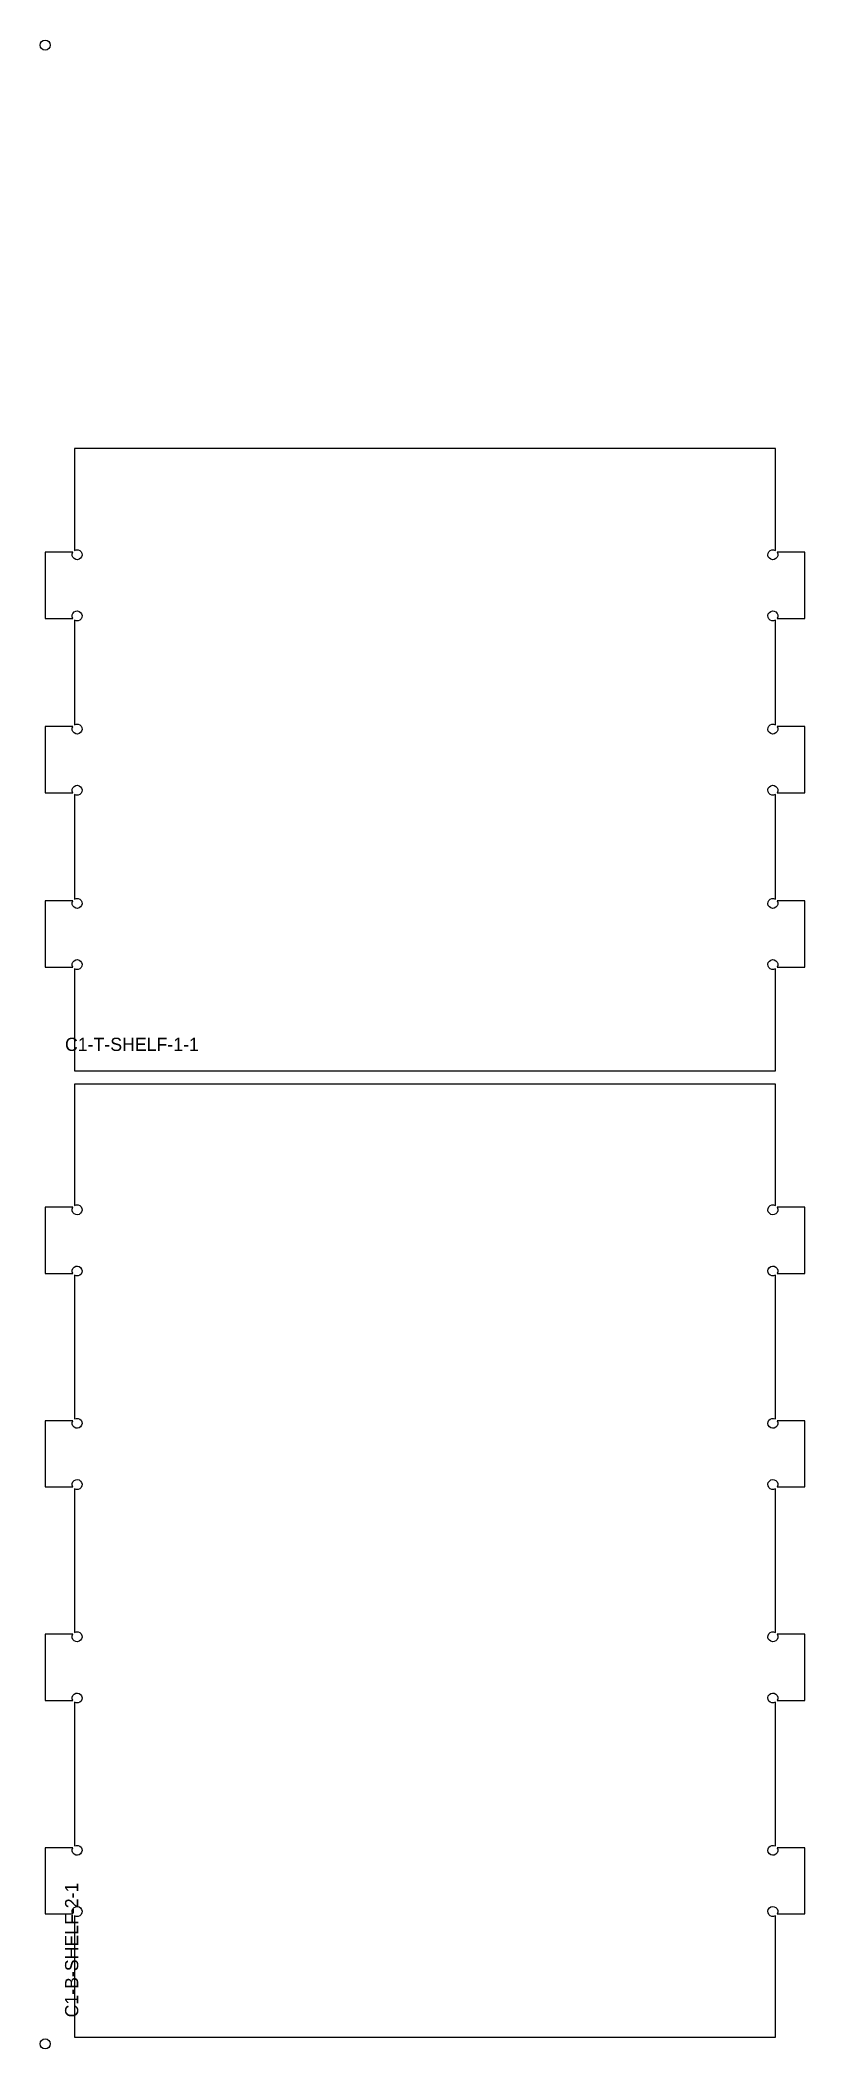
# Model space of a CAD drawing. Header units: millimetres. Extents: x -3 to 459, y 3 to 1217.
import ezdxf

# ---------------------------------------------------------------- set-up
doc = ezdxf.new("R2010")
doc.units = ezdxf.units.MM
for name, color, linetype in [('LABEL', 8, 'CONTINUOUS'), ('OUTLINE', 7, 'CONTINUOUS'), ('TILE_REG', 6, 'CONTINUOUS')]:
    doc.layers.add(name, color=color, linetype=linetype)

msp = doc.modelspace()

# ---------------------------------------------------------------- linework, layer by layer
at = {"layer": 'OUTLINE'}
for points in [[(17.8, 594.1), (441.1, 594.1), (441.1, 655.685257, -7.595754), (442.198076, 656.783333), (458.9, 656.783333), (458.9, 696.783333), (442.198076, 696.783333, -7.595754), (441.1, 697.88141), (441.1, 761.051924, -7.595754), (442.198076, 762.15), (458.9, 762.15), (458.9, 802.15), (442.198076, 802.15, -7.595754), (441.1, 803.248076), (441.1, 866.41859, -7.595754), (442.198076, 867.516667), (458.9, 867.516667), (458.9, 907.516667), (442.198076, 907.516667, -7.595754), (441.1, 908.614743), (441.1, 970.2), (17.8, 970.2), (17.8, 908.614743, -7.595754), (16.701924, 907.516667), (0, 907.516667), (0, 867.516667), (16.701924, 867.516667, -7.595754), (17.8, 866.41859), (17.8, 803.248076, -7.595754), (16.701924, 802.15), (0, 802.15), (0, 762.15), (16.701924, 762.15, -7.595754), (17.8, 761.051924), (17.8, 697.88141, -7.595754), (16.701924, 696.783333), (0, 696.783333), (0, 656.783333), (16.701924, 656.783333, -7.595754), (17.8, 655.685257)], [(17.8, 10), (441.1, 10), (441.1, 83.414424, -7.595754), (442.198076, 84.5125), (458.9, 84.5125), (458.9, 124.5125), (442.198076, 124.5125, -7.595754), (441.1, 125.610576), (441.1, 212.439424, -7.595754), (442.198076, 213.5375), (458.9, 213.5375), (458.9, 253.5375), (442.198076, 253.5375, -7.595754), (441.1, 254.635576), (441.1, 341.464424, -7.595754), (442.198076, 342.5625), (458.9, 342.5625), (458.9, 382.5625), (442.198076, 382.5625, -7.595754), (441.1, 383.660576), (441.1, 470.489424, -7.595754), (442.198076, 471.5875), (458.9, 471.5875), (458.9, 511.5875), (442.198076, 511.5875, -7.595754), (441.1, 512.685576), (441.1, 586.1), (17.8, 586.1), (17.8, 512.685576, -7.595754), (16.701924, 511.5875), (0, 511.5875), (0, 471.5875), (16.701924, 471.5875, -7.595754), (17.8, 470.489424), (17.8, 383.660576, -7.595754), (16.701924, 382.5625), (0, 382.5625), (0, 342.5625), (16.701924, 342.5625, -7.595754), (17.8, 341.464424), (17.8, 254.635576, -7.595754), (16.701924, 253.5375), (0, 253.5375), (0, 213.5375), (16.701924, 213.5375, -7.595754), (17.8, 212.439424), (17.8, 125.610576, -7.595754), (16.701924, 124.5125), (0, 124.5125), (0, 84.5125), (16.701924, 84.5125, -7.595754), (17.8, 83.414424)]]:
    msp.add_lwpolyline(points, format="xyb", close=True, dxfattribs=at)
at = {"layer": 'TILE_REG'}
for centre in [(0, 1214), (0, 6)]:
    msp.add_circle(centre, 3, dxfattribs=at)

# ---------------------------------------------------------------- texts
at = {"layer": 'LABEL'}
msp.add_text('C1-T-SHELF-1-1', height=8, dxfattribs=at).set_placement((12, 606.1))
msp.add_text('C1-B-SHELF-2-1', height=8, rotation=90, dxfattribs=at).set_placement((20, 22))

doc.saveas('drawing.dxf')
